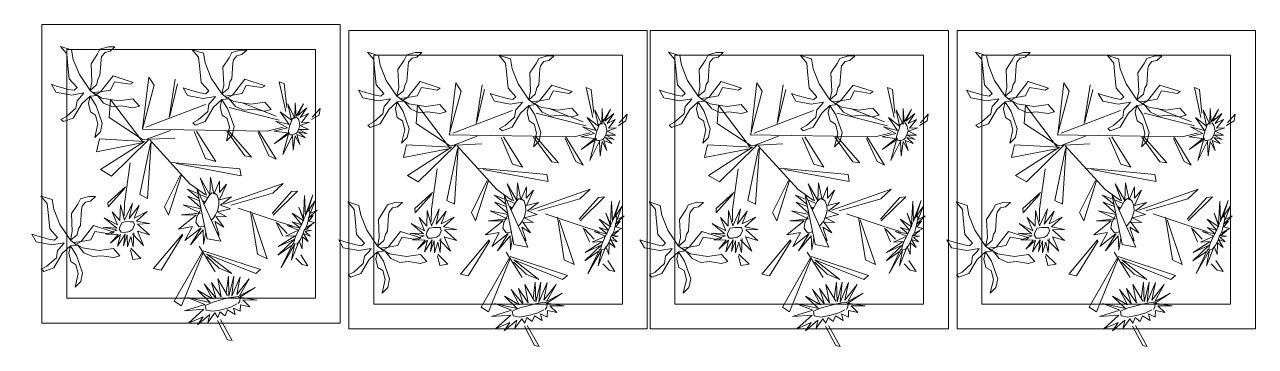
# Model space of a CAD drawing. Header units: feet. Extents: x 3576 to 8206, y -9151 to -6616.
# Drawn here: x 6592.4 to 6651.3, y -8365.8 to -8350.4 of the extents above; entities that cross this region are included whole.
import ezdxf

# ---------------------------------------------------------------- set-up
doc = ezdxf.new("R2010")
doc.units = ezdxf.units.FT
doc.layers.add('FURNITURE', color=14, linetype='CONTINUOUS', lineweight=0)
doc.layers.add('pathway', color=7, linetype='CONTINUOUS', lineweight=18)

# ---------------------------------------------------------------- blocks, each defined once
blk = doc.blocks.new('BAMBOO')
at = {"layer": 'pathway'}
blk.add_lwpolyline([(0.0204, 0.0694), (0.0594, 0.118), (0.1451, 0.1408), (0.1909, 0.1523), (0.2252, 0.1923), (0.2164, 0.1306), (0.1663, 0.113), (0.0911, 0.068), (0.0159, -0.0021), (0.0635, -0.0046), (0.1588, 0.0154), (0.2139, -0.0097), (0.244, -0.0197), (0.2641, -0.0622), (0.2691, -0.0973), (0.2415, -0.0748), (0.2315, -0.0497), (0.2064, -0.0347), (0.1889, -0.0347), (0.1036, -0.0422), (0.0861, -0.0347), (0.051, -0.0322), (0.0159, -0.0021), (-0.0016, -0.0347), (0.0184, -0.0597), (0.1137, -0.1123), (0.0961, -0.225), (0.0836, -0.21), (0.0836, -0.1699), (0.0836, -0.1248), (0.036, -0.1098), (0.0184, -0.0597), (0.0071, -0.0184), (-0.0142, -0.0723), (-0.0142, -0.1649), (0.0084, -0.2375), (-0.0242, -0.2776), (-0.0392, -0.245), (-0.0392, -0.1799), (-0.0518, -0.1348), (-0.0392, -0.0848), (-0.0035, -0.0453), (-0.0142, -0.0072), (-0.0593, -0.0472), (-0.147, -0.0948), (-0.1947, -0.0923), (-0.2297, -0.0672), (-0.1545, -0.0723), (-0.1094, -0.0522), (-0.0969, -0.0222), (-0.0543, -0.0046), (-0.0142, -0.0072), (-0.0618, 0.0304), (-0.1445, 0.063), (-0.1721, 0.113), (-0.1621, 0.128), (-0.142, 0.1005), (-0.0894, 0.0579), (-0.0493, 0.0579), (-0.0192, 0.0379), (-0.0024, 0.0294), (-0.0242, 0.093), (-0.0217, 0.1781), (0.0159, 0.2082), (0.0109, 0.1806), (0.0034, 0.113), (0.0034, 0.083), (0.0204, 0.0694)], close=True, dxfattribs=at)
blk = doc.blocks.new('b')
at = {"layer": 'FURNITURE', "color": 34}
for points in [[(82326.067, 7527.025), (82326.067, 7513.95), (82339.141, 7513.95), (82339.141, 7527.025)], [(82327.154, 7525.938), (82327.154, 7515.037), (82338.054, 7515.037), (82338.054, 7525.938)]]:
    blk.add_lwpolyline(points, close=True, dxfattribs=at)
at = {"layer": 'pathway', "color": 86, "linetype": 'Continuous'}
for p, q in [((82330.747, 7524.725), (82330.477, 7522.471)), ((82330.982, 7524.371), (82330.747, 7524.725)), ((82330.467, 7522.448), (82330.982, 7524.371)), ((82331.9, 7524.638), (82331.639, 7522.952)), ((82331.667, 7523.021), (82332.013, 7524.436)), ((82336.688, 7524.443), (82336.466, 7524.52)), ((82336.466, 7524.52), (82336.757, 7523.214)), ((82336.799, 7523.397), (82336.688, 7524.443)), ((82329.07, 7523.745), (82329.012, 7522.954)), ((82330.504, 7521.857), (82329.07, 7523.745)), ((82336.337, 7523.016), (82334.846, 7523.598)), ((82333.229, 7523.52), (82330.626, 7522.529)), ((82334.267, 7523.394), (82336.469, 7522.841)), ((82337.881, 7522.867), (82338.209, 7523.059)), ((82338.259, 7523.352), (82337.914, 7522.975)), ((82338.209, 7523.059), (82338.259, 7523.352)), ((82329.012, 7522.954), (82330.48, 7521.988)), ((82328.588, 7522.017), (82328.452, 7521.46)), ((82330.562, 7521.909), (82328.588, 7522.017)), ((82330.749, 7522), (82329.108, 7520.389)), ((82335.931, 7522.362), (82330.458, 7522.444)), ((82330.48, 7521.988), (82331.885, 7522.051)), ((82331.693, 7522.393), (82330.623, 7521.99)), ((82333.241, 7521.167), (82332.733, 7522.341)), ((82332.846, 7522.36), (82333.68, 7521.031)), ((82334.959, 7521.274), (82334.162, 7522.356)), ((82334.273, 7522.348), (82335.254, 7521.22)), ((82336.016, 7521.282), (82335.549, 7522.295)), ((82335.562, 7522.376), (82336.334, 7521.126)), ((82328.452, 7521.46), (82330.504, 7521.857)), ((82328.633, 7520.675), (82330.562, 7521.909)), ((82330.352, 7519.581), (82330.821, 7521.836)), ((82330.855, 7521.904), (82330.694, 7519.414)), ((82332.552, 7520.051), (82330.806, 7521.963)), ((82329.685, 7519.191), (82329.931, 7520.968)), ((82334.742, 7520.707), (82331.753, 7520.991)), ((82331.954, 7520.936), (82334.793, 7520.4)), ((82333.68, 7521.031), (82333.241, 7521.167)), ((82335.254, 7521.22), (82334.959, 7521.274)), ((82336.334, 7521.126), (82336.016, 7521.282)), ((82329.108, 7520.389), (82328.633, 7520.675)), ((82331.436, 7519.045), (82332.131, 7520.447)), ((82332.181, 7520.449), (82331.619, 7518.684)), ((82334.793, 7520.4), (82334.742, 7520.707)), ((82329.73, 7519.923), (82328.957, 7519.226)), ((82328.966, 7519.04), (82329.686, 7519.842)), ((82333.901, 7517.537), (82332.871, 7519.823)), ((82336.632, 7520.073), (82334.035, 7519.154)), ((82336.185, 7519.644), (82336.632, 7520.073)), ((82330.694, 7519.414), (82330.352, 7519.581)), ((82332.865, 7519.795), (82333.301, 7517.642)), ((82334.35, 7519.118), (82336.185, 7519.644)), ((82337.007, 7519.713), (82336.158, 7518.757)), ((82336.196, 7518.681), (82337.269, 7519.731)), ((82337.269, 7519.731), (82337.007, 7519.713)), ((82328.957, 7519.226), (82328.966, 7519.04)), ((82329.685, 7519.191), (82329.674, 7518.656)), ((82331.619, 7518.684), (82331.436, 7519.045)), ((82336.369, 7518.42), (82334.669, 7518.99)), ((82335.507, 7516.971), (82335.203, 7518.842)), ((82335.274, 7518.732), (82335.94, 7516.768)), ((82336.604, 7517.767), (82336.337, 7518.373)), ((82336.386, 7518.334), (82336.816, 7517.875)), ((82336.406, 7518.4), (82337.033, 7518.213)), ((82330.962, 7516.342), (82332.22, 7517.851)), ((82332.245, 7517.814), (82331.296, 7516.273)), ((82330.048, 7516.73), (82329.949, 7517.156)), ((82329.959, 7517.23), (82330.404, 7516.781)), ((82333.657, 7516.199), (82332.958, 7517.319)), ((82333.301, 7517.642), (82333.901, 7517.537)), ((82330.404, 7516.781), (82330.048, 7516.73)), ((82333.114, 7517.096), (82331.863, 7514.909)), ((82332.183, 7514.704), (82333.129, 7517.039)), ((82333.13, 7517.117), (82335.639, 7516.292)), ((82333.828, 7516.353), (82333.293, 7516.872)), ((82333.294, 7516.975), (82334.388, 7516.118)), ((82335.434, 7516.117), (82333.294, 7516.975)), ((82335.94, 7516.768), (82335.507, 7516.971)), ((82337.472, 7516.523), (82337.199, 7516.801)), ((82337.408, 7516.947), (82337.723, 7516.462)), ((82331.296, 7516.273), (82330.962, 7516.342)), ((82334.388, 7516.118), (82333.828, 7516.353)), ((82335.639, 7516.292), (82335.434, 7516.117)), ((82337.723, 7516.462), (82337.472, 7516.523)), ((82331.863, 7514.909), (82332.183, 7514.704)), ((82334.205, 7513.221), (82333.758, 7514.071)), ((82333.885, 7514.105), (82334.404, 7513.186)), ((82334.404, 7513.186), (82334.205, 7513.221))]:
    blk.add_line(p, q, dxfattribs=at)
at = {"layer": 'pathway', "color": 221, "linetype": 'Continuous'}
for p, q in [((82337.158, 7523.604), (82337.151, 7522.907)), ((82337.2, 7523.02), (82337.158, 7523.604)), ((82337.001, 7522.837), (82336.512, 7523.207)), ((82336.512, 7523.207), (82336.907, 7522.648)), ((82337.151, 7522.907), (82336.848, 7523.55)), ((82336.848, 7523.55), (82337.001, 7522.837)), ((82337.527, 7523.557), (82337.2, 7523.02)), ((82337.282, 7523.048), (82337.527, 7523.557)), ((82337.675, 7523.385), (82337.282, 7523.048)), ((82337.382, 7522.951), (82337.675, 7523.385)), ((82337.742, 7523.126), (82337.382, 7522.951)), ((82337.436, 7522.738), (82337.742, 7523.126)), ((82335.931, 7522.362), (82336.631, 7522.533)), ((82336.907, 7522.648), (82336.301, 7522.796)), ((82336.301, 7522.796), (82336.834, 7522.504)), ((82337.385, 7522.613), (82337.797, 7522.756)), ((82337.744, 7522.438), (82337.385, 7522.613)), ((82337.797, 7522.756), (82337.436, 7522.738)), ((82336.834, 7522.504), (82336.239, 7522.361)), ((82336.239, 7522.361), (82336.927, 7522.269)), ((82336.243, 7521.805), (82336.826, 7522.272)), ((82336.927, 7522.269), (82336.243, 7521.805)), ((82336.851, 7522.18), (82336.624, 7521.333)), ((82336.624, 7521.333), (82337.045, 7522.167)), ((82336.853, 7522.259), (82336.884, 7522.224)), ((82337.045, 7522.167), (82337.072, 7521.522)), ((82337.072, 7521.522), (82337.16, 7522.154)), ((82337.16, 7522.154), (82337.374, 7521.767)), ((82337.374, 7521.767), (82337.243, 7522.207)), ((82337.243, 7522.207), (82337.595, 7522.072)), ((82337.595, 7522.072), (82337.314, 7522.334)), ((82337.314, 7522.334), (82337.685, 7522.246)), ((82337.337, 7522.43), (82337.744, 7522.438)), ((82337.685, 7522.246), (82337.337, 7522.43)), ((82332.885, 7519.632), (82332.443, 7519.815)), ((82332.942, 7519.415), (82332.443, 7519.815)), ((82332.552, 7520.051), (82333.228, 7519.574)), ((82333.419, 7519.573), (82332.996, 7520.308)), ((82332.996, 7520.308), (82333.279, 7519.558)), ((82333.452, 7520.35), (82333.419, 7519.573)), ((82333.604, 7519.6), (82333.452, 7520.35)), ((82333.842, 7520.168), (82333.604, 7519.6)), ((82333.841, 7519.67), (82333.842, 7520.168)), ((82334.154, 7520.03), (82333.841, 7519.67)), ((82333.851, 7519.349), (82334.154, 7520.03)), ((82333.026, 7519.003), (82332.465, 7519.509)), ((82332.964, 7519.307), (82332.465, 7519.509)), ((82332.962, 7519.6), (82333.314, 7519.455)), ((82333.118, 7519.309), (82333.208, 7519.247)), ((82334.369, 7519.485), (82333.851, 7519.349)), ((82333.892, 7519.117), (82334.369, 7519.485)), ((82337.578, 7519.547), (82337.525, 7518.545)), ((82337.613, 7518.7), (82337.578, 7519.547)), ((82337.943, 7519.576), (82337.613, 7518.7)), ((82337.719, 7518.852), (82337.943, 7519.576)), ((82338.033, 7519.305), (82337.719, 7518.852)), ((82337.816, 7518.746), (82338.033, 7519.305)), ((82329.382, 7518.251), (82329.146, 7518.826)), ((82329.146, 7518.826), (82329.486, 7518.45)), ((82329.486, 7518.45), (82329.502, 7519.134)), ((82329.502, 7519.134), (82329.687, 7518.465)), ((82329.687, 7518.465), (82330.029, 7519.207)), ((82330.029, 7519.207), (82329.892, 7518.54)), ((82329.892, 7518.54), (82330.325, 7519.109)), ((82330.325, 7519.109), (82330.104, 7518.547)), ((82330.104, 7518.547), (82330.681, 7518.846)), ((82330.681, 7518.846), (82330.213, 7518.421)), ((82333.008, 7518.767), (82332.185, 7518.691)), ((82332.259, 7519.129), (82333.008, 7518.767)), ((82333.035, 7518.957), (82332.259, 7519.129)), ((82333.208, 7519.247), (82333.147, 7519.256)), ((82333.755, 7518.822), (82334.323, 7518.958)), ((82334.16, 7518.61), (82333.755, 7518.822)), ((82334.323, 7518.958), (82333.892, 7519.117)), ((82337.539, 7518.425), (82337.031, 7518.764)), ((82337.031, 7518.764), (82337.449, 7518.261)), ((82337.525, 7518.545), (82337.329, 7519.024)), ((82337.329, 7519.024), (82337.539, 7518.425)), ((82337.739, 7518.543), (82338.125, 7518.905)), ((82338.125, 7518.905), (82337.816, 7518.746)), ((82329.342, 7518.11), (82328.791, 7518.565)), ((82328.791, 7518.565), (82329.382, 7518.251)), ((82330.213, 7518.421), (82330.782, 7518.31)), ((82330.782, 7518.31), (82330.257, 7518.289)), ((82330.257, 7518.289), (82330.782, 7517.823)), ((82332.826, 7518.678), (82332.057, 7518.067)), ((82332.185, 7518.691), (82332.826, 7518.678)), ((82333.831, 7517.804), (82333.638, 7518.407)), ((82333.638, 7518.407), (82334.031, 7518.154)), ((82334.031, 7518.154), (82333.687, 7518.627)), ((82333.687, 7518.627), (82334.16, 7518.61)), ((82337.378, 7518.122), (82336.814, 7518.22)), ((82336.814, 7518.22), (82337.316, 7518.02)), ((82337.449, 7518.261), (82337.038, 7518.391)), ((82337.038, 7518.391), (82337.378, 7518.122)), ((82337.628, 7518.039), (82337.881, 7518.251)), ((82337.679, 7518.157), (82338.014, 7518.351)), ((82337.881, 7518.251), (82337.679, 7518.157)), ((82337.957, 7518.671), (82337.739, 7518.543)), ((82337.757, 7518.423), (82337.957, 7518.671)), ((82338.014, 7518.351), (82337.757, 7518.423)), ((82329.366, 7518.026), (82328.744, 7518.15)), ((82328.744, 7518.15), (82329.342, 7518.11)), ((82328.86, 7517.854), (82329.366, 7518.026)), ((82329.407, 7517.834), (82328.86, 7517.854)), ((82329.508, 7517.835), (82329.076, 7517.45)), ((82329.076, 7517.45), (82329.407, 7517.834)), ((82329.714, 7517.845), (82329.381, 7517.328)), ((82329.381, 7517.328), (82329.508, 7517.835)), ((82329.638, 7517.334), (82329.714, 7517.845)), ((82329.808, 7517.814), (82329.638, 7517.334)), ((82329.812, 7517.288), (82329.808, 7517.814)), ((82329.957, 7517.751), (82329.812, 7517.288)), ((82330.067, 7517.292), (82329.957, 7517.751)), ((82330.521, 7517.357), (82330.034, 7517.859)), ((82330.098, 7517.908), (82330.067, 7517.292)), ((82330.782, 7517.823), (82330.248, 7517.985)), ((82330.248, 7517.985), (82330.521, 7517.357)), ((82332.057, 7518.067), (82332.658, 7518.18)), ((82332.658, 7518.18), (82332.326, 7517.563)), ((82332.326, 7517.563), (82333.042, 7518.125)), ((82333.042, 7518.125), (82332.577, 7517.376)), ((82332.577, 7517.376), (82333.133, 7518.031)), ((82333.133, 7518.031), (82333.152, 7517.408)), ((82333.242, 7517.935), (82333.152, 7517.408)), ((82333.726, 7517.927), (82333.831, 7517.804)), ((82337.159, 7517.777), (82336.422, 7517.3)), ((82337.316, 7518.02), (82336.733, 7517.756)), ((82336.733, 7517.756), (82337.159, 7517.777)), ((82337.463, 7517.21), (82337.478, 7517.727)), ((82337.478, 7517.727), (82337.732, 7517.522)), ((82337.732, 7517.522), (82337.526, 7517.871)), ((82337.526, 7517.871), (82337.823, 7517.758)), ((82337.604, 7517.963), (82337.871, 7518.013)), ((82337.823, 7517.758), (82337.604, 7517.963)), ((82337.871, 7518.013), (82337.628, 7518.039)), ((82337.115, 7517.619), (82336.407, 7516.928)), ((82336.407, 7516.928), (82337.037, 7517.367)), ((82336.422, 7517.3), (82337.115, 7517.619)), ((82337.062, 7517.445), (82336.543, 7516.38)), ((82336.543, 7516.38), (82337.136, 7517.394)), ((82336.996, 7516.715), (82337.332, 7517.559)), ((82337.136, 7517.394), (82336.996, 7516.715)), ((82337.332, 7517.559), (82337.463, 7517.21)), ((82333.708, 7515.036), (82333.18, 7515.672)), ((82333.18, 7515.672), (82333.534, 7515.01)), ((82333.926, 7515.098), (82333.496, 7515.727)), ((82333.496, 7515.727), (82333.708, 7515.036)), ((82334.202, 7515.163), (82333.769, 7515.892)), ((82333.769, 7515.892), (82333.926, 7515.098)), ((82334.235, 7516.002), (82334.139, 7515.284)), ((82334.263, 7515.133), (82334.235, 7516.002)), ((82334.48, 7516.002), (82334.263, 7515.133)), ((82334.395, 7515.129), (82334.48, 7516.002)), ((82334.758, 7515.977), (82334.395, 7515.129)), ((82334.603, 7515.208), (82334.758, 7515.977)), ((82335.143, 7515.897), (82334.603, 7515.208)), ((82334.731, 7515.151), (82335.143, 7515.897)), ((82335.405, 7515.512), (82334.731, 7515.151)), ((82334.739, 7515.084), (82335.405, 7515.512)), ((82333.445, 7514.848), (82332.448, 7515.069)), ((82332.448, 7515.069), (82333.199, 7514.766)), ((82333.534, 7515.01), (82332.885, 7515.391)), ((82332.885, 7515.391), (82333.445, 7514.848)), ((82335.493, 7514.957), (82334.739, 7515.084)), ((82335.177, 7514.663), (82334.873, 7514.966)), ((82334.873, 7514.966), (82335.493, 7514.957)), ((82333.199, 7514.766), (82332.31, 7514.49)), ((82332.31, 7514.49), (82333.163, 7514.557)), ((82333.163, 7514.557), (82332.493, 7513.949)), ((82333.77, 7514.203), (82333.866, 7514.447)), ((82333.866, 7514.447), (82334.092, 7514.272)), ((82334.092, 7514.272), (82334.198, 7514.527)), ((82334.198, 7514.527), (82334.534, 7514.323)), ((82334.534, 7514.323), (82334.457, 7514.61)), ((82334.457, 7514.61), (82334.756, 7514.467)), ((82334.756, 7514.467), (82334.766, 7514.753)), ((82334.766, 7514.753), (82335.177, 7514.663)), ((82332.493, 7513.949), (82333.125, 7514.232)), ((82332.876, 7513.87), (82333.421, 7514.333)), ((82333.125, 7514.232), (82332.876, 7513.87)), ((82333.341, 7513.979), (82333.638, 7514.394)), ((82333.421, 7514.333), (82333.341, 7513.979)), ((82333.638, 7514.394), (82333.77, 7514.203))]:
    blk.add_line(p, q, dxfattribs=at)
at = {"layer": 'pathway', "color": 50, "linetype": 'Continuous'}
for p, q in [((82336.917, 7522.563), (82336.872, 7522.373)), ((82336.976, 7522.72), (82336.917, 7522.563)), ((82337.032, 7522.887), (82336.976, 7522.72)), ((82337.121, 7522.96), (82337.032, 7522.887)), ((82337.243, 7522.973), (82337.121, 7522.96)), ((82337.325, 7522.853), (82337.243, 7522.973)), ((82337.324, 7522.452), (82337.373, 7522.622)), ((82337.373, 7522.622), (82337.325, 7522.853)), ((82336.872, 7522.373), (82336.85, 7522.217)), ((82336.884, 7522.224), (82336.963, 7522.201)), ((82336.963, 7522.201), (82337.05, 7522.2)), ((82337.05, 7522.2), (82337.194, 7522.251)), ((82337.194, 7522.251), (82337.236, 7522.287)), ((82337.236, 7522.287), (82337.324, 7522.452)), ((82333.394, 7519.534), (82333.239, 7519.274)), ((82333.504, 7519.652), (82333.394, 7519.534)), ((82333.625, 7519.642), (82333.504, 7519.652)), ((82333.745, 7519.548), (82333.625, 7519.642)), ((82333.812, 7519.34), (82333.745, 7519.548)), ((82333.822, 7519.116), (82333.812, 7519.34)), ((82332.984, 7518.854), (82332.85, 7518.607)), ((82333.016, 7518.914), (82332.984, 7518.854)), ((82333.178, 7519.183), (82333.239, 7519.274)), ((82333.678, 7518.691), (82333.758, 7518.874)), ((82333.758, 7518.874), (82333.822, 7519.116)), ((82332.85, 7518.607), (82332.813, 7518.361)), ((82332.813, 7518.361), (82332.962, 7518.163)), ((82333.185, 7518.218), (82333.127, 7518.187)), ((82333.489, 7518.451), (82333.569, 7518.532)), ((82333.569, 7518.532), (82333.678, 7518.691)), ((82332.962, 7518.163), (82333.127, 7518.187)), ((82333.911, 7514.964), (82333.563, 7514.871)), ((82334.234, 7515.053), (82333.911, 7514.964)), ((82334.466, 7515.094), (82334.234, 7515.053)), ((82334.662, 7515.117), (82334.466, 7515.094)), ((82334.748, 7515.063), (82334.662, 7515.117)), ((82334.739, 7514.908), (82334.748, 7515.063)), ((82333.563, 7514.871), (82333.225, 7514.722)), ((82333.225, 7514.722), (82333.264, 7514.52)), ((82333.264, 7514.52), (82333.543, 7514.472)), ((82333.543, 7514.472), (82333.776, 7514.504)), ((82333.776, 7514.504), (82333.99, 7514.552)), ((82333.99, 7514.552), (82334.34, 7514.653)), ((82334.34, 7514.653), (82334.606, 7514.791)), ((82334.67, 7514.807), (82334.739, 7514.908))]:
    blk.add_line(p, q, dxfattribs=at)
for points in [[(82337.558, 7518.015), (82337.601, 7518.06), (82337.673, 7518.222), (82337.719, 7518.391), (82337.777, 7518.608), (82337.804, 7518.797), (82337.795, 7518.896), (82337.704, 7518.842), (82337.556, 7518.546), (82337.434, 7518.256), (82337.265, 7517.919), (82337.163, 7517.695), (82337.088, 7517.429), (82337.247, 7517.416), (82337.399, 7517.62), (82337.505, 7517.843), (82337.577, 7518.073)], [(82329.742, 7517.953), (82329.805, 7517.938), (82329.902, 7517.967), (82330.035, 7518.052), (82330.115, 7518.25), (82330.079, 7518.393), (82329.937, 7518.387), (82329.781, 7518.397), (82329.583, 7518.358), (82329.488, 7518.203), (82329.448, 7518.07), (82329.537, 7517.929), (82329.7, 7517.927), (82329.802, 7517.953)]]:
    blk.add_lwpolyline(points, dxfattribs=at)
at = {"layer": 'pathway', "xscale": 8.143655815546762, "yscale": 8.143655815546762, "zscale": 8.143655815546762, "rotation": 80.85769654994021}
for p in [(82328.135, 7524.013), (82333.911, 7523.865), (82327.278, 7517.453)]:
    blk.add_blockref('BAMBOO', p, dxfattribs=at)

msp = doc.modelspace()

# ---------------------------------------------------------------- block references
at = {"layer": 'FURNITURE', "lineweight": 35, "xscale": 1.090909066610038, "yscale": 1.090909066610038, "zscale": 1.090909066610038}
for p in [(-83217.0009, -16561.6905), (-83202.3261, -16561.9671), (-83187.9283, -16561.9671), (-83173.2535, -16561.9671)]:
    msp.add_blockref('b', p, dxfattribs=at)

doc.saveas('drawing.dxf')
